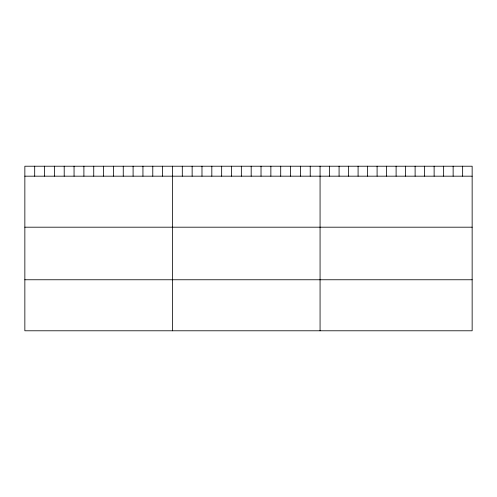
<?xml version="1.0" encoding="UTF-8"?>
<svg xmlns="http://www.w3.org/2000/svg" width="497" height="497" viewBox="0 0 497 497"><rect width="100%" height="100%" fill="white"/><g stroke="black" fill="none" stroke-linecap="round" stroke-linejoin="round"><path stroke-width="0.75" d="M472.15 176.174L472.15 330.785L24.85 330.785L24.85 166.215L472.15 166.215L472.15 176.174L24.85 176.174M24.85 227.191L472.15 227.191M24.85 279.761L472.15 279.761M462.645 166.215L462.645 176.174M453.14 166.215L453.14 176.174M443.635 166.215L443.635 176.174M434.129 166.215L434.129 176.174M424.624 166.215L424.624 176.174M415.119 166.215L415.119 176.174M405.614 166.215L405.614 176.174M396.109 166.215L396.109 176.174M386.604 166.215L386.604 176.174M377.099 166.215L377.099 176.174M367.594 166.215L367.594 176.174M358.088 166.215L358.088 176.174M348.583 166.215L348.583 176.174M339.078 166.215L339.078 176.174M329.573 166.215L329.573 176.174M320.068 166.215L320.068 330.785M310.227 166.215L310.227 176.174M300.387 166.215L300.387 176.174M290.546 166.215L290.546 176.174M280.706 166.215L280.706 176.174M270.865 166.215L270.865 176.174M261.024 166.215L261.024 176.174M251.184 166.215L251.184 176.174M241.343 166.215L241.343 176.174M231.503 166.215L231.503 176.174M221.662 166.215L221.662 176.174M211.821 166.215L211.821 176.174M201.981 166.215L201.981 176.174M192.14 166.215L192.14 176.174M182.3 166.215L182.3 176.174M172.459 166.215L172.459 330.785M162.618 166.215L162.618 176.174M152.778 166.215L152.778 176.174M142.937 166.215L142.937 176.174M133.097 166.215L133.097 176.174M123.256 166.215L123.256 176.174M113.415 166.215L113.415 176.174M103.575 166.215L103.575 176.174M93.734 166.215L93.734 176.174M83.894 166.215L83.894 176.174M74.053 166.215L74.053 176.174M64.212 166.215L64.212 176.174M54.372 166.215L54.372 176.174M44.531 166.215L44.531 176.174M34.691 166.215L34.691 176.174"/></g></svg>
